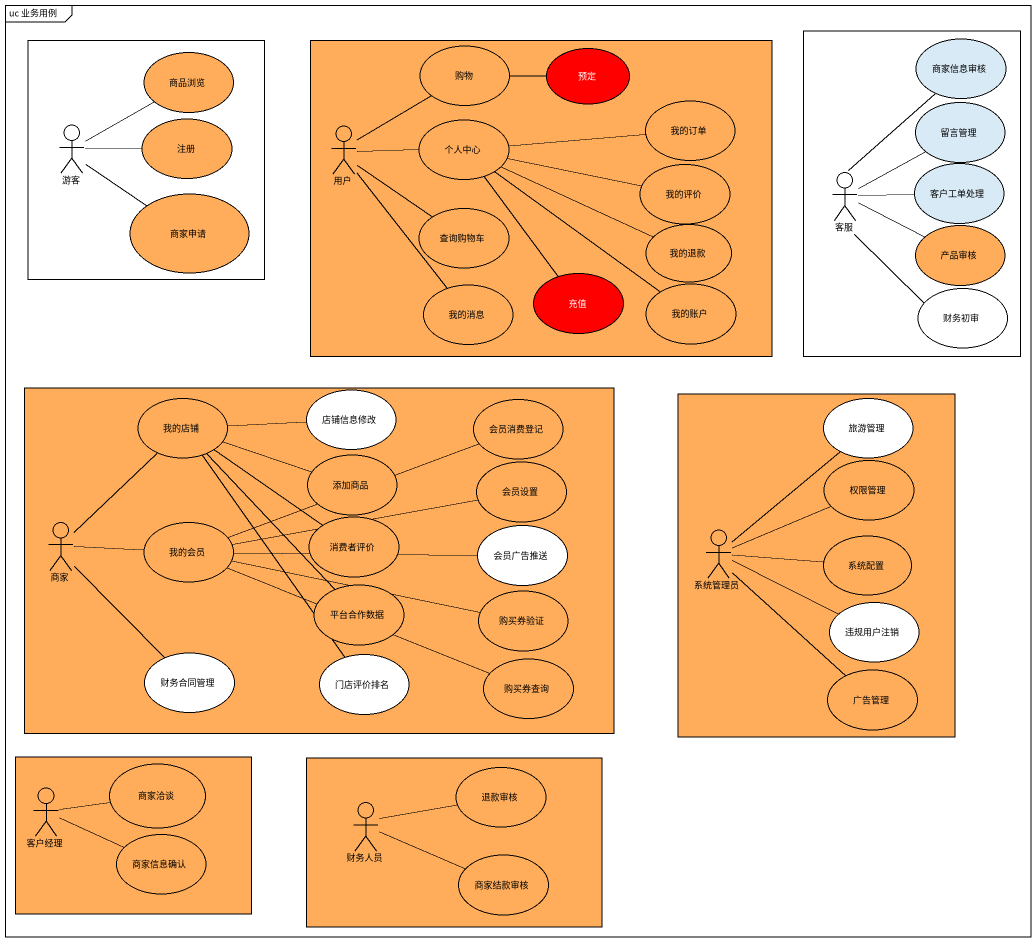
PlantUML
@startuml
mainframe uc 业务用例
rectangle " " as rectangle1 {
  usecase 商家信息审核
  usecase 留言管理
  actor 客服
  usecase 客户工单处理
  usecase 产品审核 #FFAD5B
  usecase 财务初审 #FFFFFF
}
rectangle " " as rectangle2 {
  usecase 商品浏览 #FFAD5B
  actor 游客
  usecase 注册 #FFAD5B
  usecase 商家申请 #FFAD5B
}
rectangle " " as rectangle3 #FFAD5B {
  usecase 购物 #FFAD5B
  usecase 预定 #FF0000
  usecase 我的订单 #FFAD5B
  actor 用户 #FFAD5B
  usecase 个人中心 #FFAD5B
  usecase 我的评价 #FFAD5B
  usecase 查询购物车 #FFAD5B
  usecase 我的退款 #FFAD5B
  usecase 我的消息 #FFAD5B
  usecase 充值 #FF0000
  usecase 我的账户 #FFAD5B
}
rectangle " " as rectangle4 #FFAD5B {
  usecase 我的店铺 #FFAD5B
  usecase 店铺信息修改 #FFFFFF
  usecase 会员消费登记 #FFAD5B
  usecase 添加商品 #FFAD5B
  usecase 会员设置 #FFAD5B
  actor 商家 #FFAD5B
  usecase 我的会员 #FFAD5B
  usecase 消费者评价 #FFAD5B
  usecase 会员广告推送 #FFFFFF
  usecase 平台合作数据 #FFAD5B
  usecase 购买券验证 #FFAD5B
  usecase 财务合同管理 #FFFFFF
  usecase 门店评价排名 #FFFFFF
  usecase 购买券查询 #FFAD5B
}
rectangle " " as rectangle5 #FFAD5B {
  usecase 旅游管理 #FFFFFF
  usecase 权限管理 #FFAD5B
  actor 系统管理员 #FFAD5B
  usecase 系统配置 #FFAD5B
  usecase 违规用户注销 #FFFFFF
  usecase 广告管理 #FFAD5B
}
rectangle " " as rectangle6 #FFAD5B {
  usecase 商家洽谈 #FFAD5B
  actor 客户经理 #FFAD5B
  usecase 商家信息确认 #FFAD5B
}
rectangle " " as rectangle7 #FFAD5B {
  usecase 退款审核 #FFAD5B
  actor 财务人员 #FFAD5B
  usecase 商家结款审核 #FFAD5B
}
购物 -right- 预定
游客 -up- 商品浏览
游客 -right- 注册
游客 -right- 商家申请
用户 -up- 购物
用户 -right- 个人中心
用户 -- 查询购物车
个人中心 -right- 我的订单
个人中心 -right- 我的评价
个人中心 -right- 我的退款
个人中心 -- 充值
个人中心 -- 我的账户
客服 -up- 商家信息审核
客服 -up- 留言管理
客服 -right- 客户工单处理
客服 -right- 产品审核
客服 -- 财务初审
我的消息 -up- 用户
我的店铺 -right- 店铺信息修改
我的店铺 -right- 添加商品
我的店铺 -- 消费者评价
我的店铺 -- 平台合作数据
我的店铺 -- 门店评价排名
商家 -up- 我的店铺
商家 -right- 我的会员
商家 -- 财务合同管理
我的会员 -right- 会员消费登记
我的会员 -right- 会员设置
我的会员 -right- 会员广告推送
我的会员 -right- 购买券验证
我的会员 -right- 购买券查询
系统管理员 -up- 旅游管理
系统管理员 -right- 权限管理
系统管理员 -right- 系统配置
系统管理员 -right- 违规用户注销
系统管理员 -- 广告管理
客户经理 -right- 商家洽谈
客户经理 -right- 商家信息确认
财务人员 -right- 退款审核
财务人员 -right- 商家结款审核
@enduml
